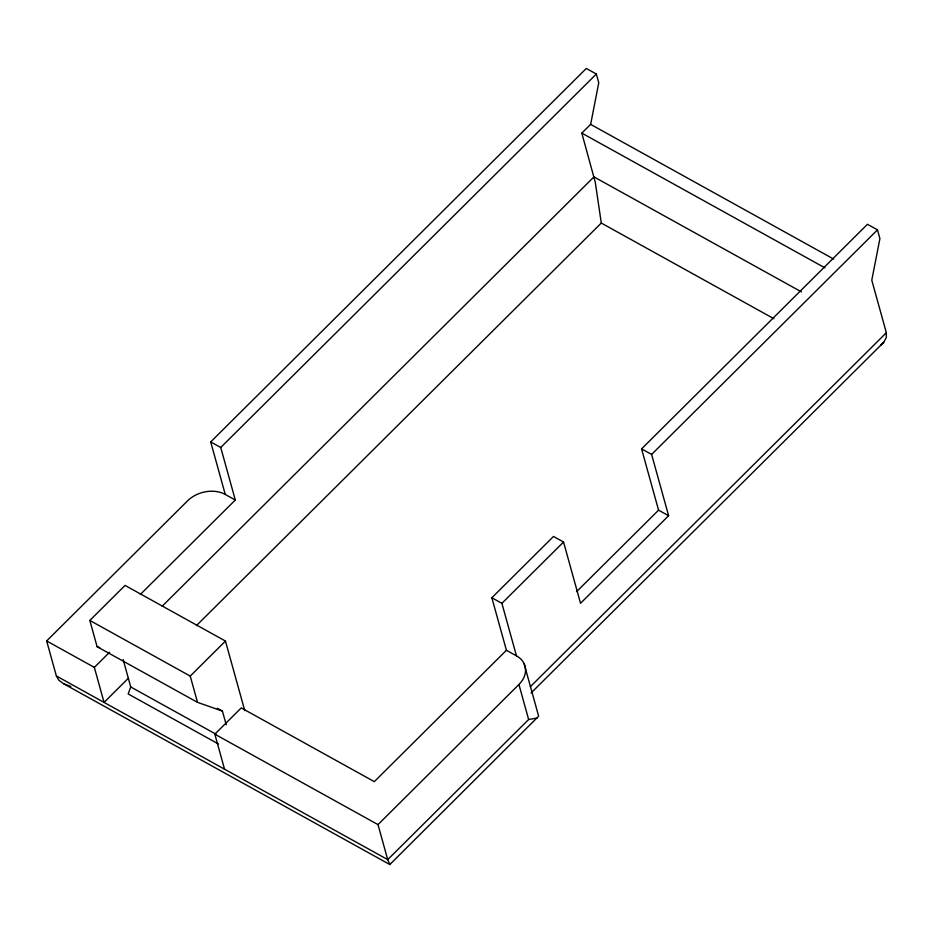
<?xml version="1.0" encoding="UTF-8"?>
<svg xmlns="http://www.w3.org/2000/svg" width="933" height="933" viewBox="0 0 933 933"><rect width="100%" height="100%" fill="white"/><g stroke="black" fill="none" stroke-linecap="round" stroke-linejoin="round"><path stroke-width="1.4" d="M524.136 663.76L538.644 716.241L389.819 864.541L387.72 859.62L528.638 719.506L518.923 684.495A27.15 20.176 -15.5 0 0 516.462 655.841L506.421 650.278L491.854 597.761L553.502 536.452L563.544 542.026L580.536 603.289L668.611 515.716L658.57 510.153L641.577 448.878L867.445 224.293L877.486 229.856L879.912 238.603L871.784 280.192L886.35 332.719L886.327 337.466L883.726 342.318L531.064 692.997M196.408 625.623L601.284 223.045L595.301 182.39L581.819 133.116L590.636 124.369L598.764 82.78L596.339 74.022L586.297 68.459L210.695 441.927L225.261 494.443L235.303 500.018L140.347 594.438M123.144 659.549L130.737 686.956L128.194 693.954L218.427 743.974M390.426 863.608L389.819 864.541L63.841 683.866L58.896 680.285L56.365 675.97L46.65 640.959L187.568 500.834A27.15 20.176 -15.5 0 1 225.261 494.443M235.303 500.018L220.736 447.49L596.339 74.022M226.218 724.789L222.416 711.098L197.516 702.351L97.102 646.697L89.825 620.433L125.057 585.411L225.459 641.064L244.773 710.689M128.451 678.151L104.053 702.409L94.35 667.387L109.593 652.237M162.132 606.275L593.959 176.885L801.435 291.877M197.516 702.351L190.239 676.087L225.459 641.064M224.55 769.189L214.835 734.178L241.262 707.902L374.308 781.644L506.421 650.278M516.462 655.841L501.896 603.324L563.544 542.026M668.611 515.716L651.619 454.441L877.486 229.856M576.641 591.615L658.57 510.153M56.365 675.97L387.72 859.62L378.005 824.609L518.923 684.495M530.294 686.758L886.35 332.719M880.74 345.105L883.726 342.318M537.186 718.013L528.638 719.506M97.102 646.697L99.726 647.619M63.841 683.866L70.838 686.478M590.636 124.369L833.74 259.106M581.819 133.116L824.935 267.864M601.284 223.045L773.865 318.689M641.577 448.878L651.619 454.441M210.695 441.927L220.736 447.49M491.854 597.761L501.896 603.324M89.825 620.433L190.239 676.087M217.331 708.275L222.416 711.098M130.737 686.956L215.896 734.154M46.65 640.959L94.35 667.387M214.835 734.178L378.005 824.609"/></g></svg>
